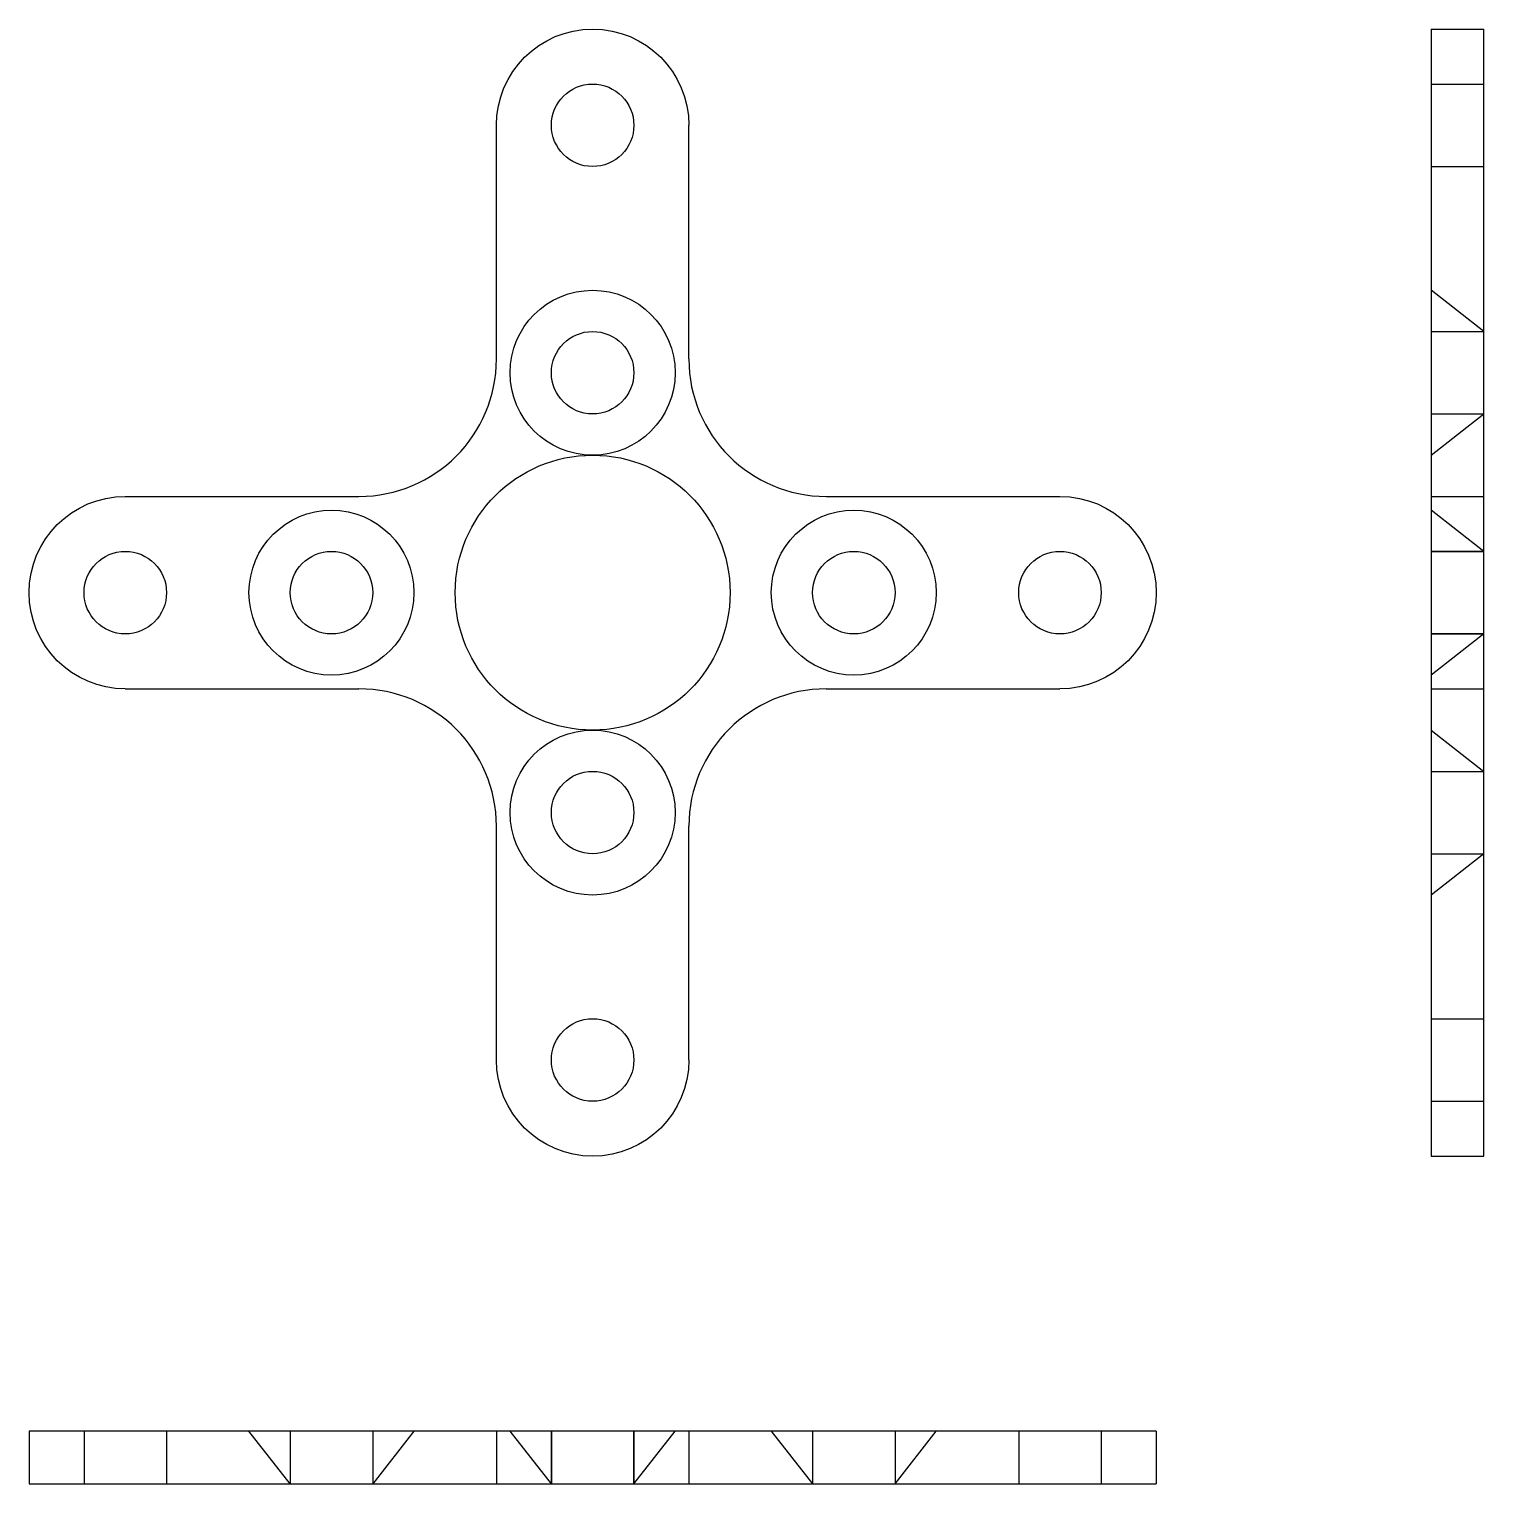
# Model space of a CAD drawing. Header units: millimetres. Extents: x 10.1 to 63, y 6.7 to 59.6.
import ezdxf

# ---------------------------------------------------------------- set-up
doc = ezdxf.new("R2010")
doc.units = ezdxf.units.MM
doc.layers.add('Countersink', color=1, linetype='Continuous')
doc.layers.add('Internal', color=5, linetype='Continuous')

# ---------------------------------------------------------------- blocks, each defined once
blk = doc.blocks.new('C28 Top')
for p, q in [((47.307, 65.588), (47.307, 74.088)), ((54.307, 65.588), (54.307, 74.088)), ((33.807, 60.588), (42.307, 60.588)), ((59.307, 60.588), (67.807, 60.588)), ((33.807, 53.588), (42.307, 53.588)), ((59.307, 53.588), (67.807, 53.588)), ((47.307, 40.088), (47.307, 48.588)), ((54.307, 40.088), (54.307, 48.588))]:
    blk.add_line(p, q)
for centre, radius in [((50.807, 74.088), 1.5), ((50.807, 65.088), 1.5), ((50.807, 57.088), 5), ((33.807, 57.088), 1.5), ((41.307, 57.088), 1.5), ((60.307, 57.088), 1.5), ((67.807, 57.088), 1.5), ((50.807, 49.088), 1.5), ((50.807, 40.088), 1.5)]:
    blk.add_circle(centre, radius)
at = {"extrusion": (0, 0, -1)}
for centre, start, end in [((-50.807, 74.088), 0, 180), ((-33.807, 57.088), 270, 90), ((-67.807, 57.088), 90, 270), ((-50.807, 40.088), 180, 0)]:
    blk.add_arc(centre, 3.5, start, end, dxfattribs=at)
for centre, start, end in [((42.307, 65.588), 270, 0), ((59.307, 65.588), 180, 270), ((42.307, 48.588), 0, 90), ((59.307, 48.588), 90, 180)]:
    blk.add_arc(centre, 5, start, end)
at = {"layer": 'Countersink'}
for centre in [(50.807, 65.088), (41.307, 57.088), (60.307, 57.088), (50.807, 49.088)]:
    blk.add_circle(centre, 3, dxfattribs=at)
blk = doc.blocks.new('C28 Side')
for p, q in [((105.807, 77.588), (107.727, 77.588)), ((105.807, 77.588), (105.807, 36.588)), ((107.727, 36.588), (107.727, 77.588)), ((105.807, 60.588), (107.727, 60.588)), ((105.807, 53.588), (107.727, 53.588)), ((105.807, 36.588), (107.727, 36.588))]:
    blk.add_line(p, q)
at = {"layer": 'Countersink'}
for p, q in [((107.727, 66.588), (105.807, 68.088)), ((105.807, 62.088), (107.727, 63.588)), ((107.727, 58.588), (105.807, 60.088)), ((107.727, 55.588), (105.807, 54.088)), ((105.807, 52.088), (107.727, 50.588)), ((107.727, 47.588), (105.807, 46.088))]:
    blk.add_line(p, q, dxfattribs=at)
at = {"layer": 'Internal'}
for p, q in [((105.807, 75.588), (107.727, 75.588)), ((105.807, 72.588), (107.727, 72.588)), ((105.807, 66.588), (107.727, 66.588)), ((105.807, 63.588), (107.727, 63.588)), ((107.727, 58.588), (105.807, 58.588)), ((105.807, 58.588), (107.727, 58.588)), ((105.807, 55.588), (107.727, 55.588)), ((107.727, 55.588), (105.807, 55.588)), ((105.807, 50.588), (107.727, 50.588)), ((105.807, 47.588), (107.727, 47.588)), ((105.807, 41.588), (107.727, 41.588)), ((105.807, 38.588), (107.727, 38.588))]:
    blk.add_line(p, q, dxfattribs=at)
blk = doc.blocks.new('C28 Front')
for p, q in [((71.307, 26.588), (30.307, 26.588)), ((30.307, 26.588), (30.307, 24.668)), ((47.307, 26.588), (47.307, 24.668)), ((54.307, 26.588), (54.307, 24.668)), ((71.307, 26.588), (71.307, 24.668)), ((30.307, 24.668), (71.307, 24.668))]:
    blk.add_line(p, q)
at = {"layer": 'Countersink'}
for p, q in [((39.807, 24.668), (38.307, 26.588)), ((44.307, 26.588), (42.807, 24.668)), ((49.307, 24.668), (47.807, 26.588)), ((52.307, 24.668), (53.807, 26.588)), ((57.307, 26.588), (58.807, 24.668)), ((61.807, 24.668), (63.307, 26.588))]:
    blk.add_line(p, q, dxfattribs=at)
at = {"layer": 'Internal'}
for p, q in [((32.307, 26.588), (32.307, 24.668)), ((35.307, 26.588), (35.307, 24.668)), ((39.807, 26.588), (39.807, 24.668)), ((42.807, 26.588), (42.807, 24.668)), ((49.307, 26.588), (49.307, 24.668)), ((49.307, 24.668), (49.307, 26.588)), ((52.307, 24.668), (52.307, 26.588)), ((52.307, 26.588), (52.307, 24.668)), ((58.807, 26.588), (58.807, 24.668)), ((61.807, 26.588), (61.807, 24.668)), ((66.307, 26.588), (66.307, 24.668)), ((69.307, 26.588), (69.307, 24.668))]:
    blk.add_line(p, q, dxfattribs=at)

msp = doc.modelspace()

# ---------------------------------------------------------------- block references
for name, p in [('C28 Top', (-20.215, -17.986)), ('C28 Side', (-44.715, -17.986)), ('C28 Front', (-20.215, -17.986))]:
    msp.add_blockref(name, p)

doc.saveas('drawing.dxf')
